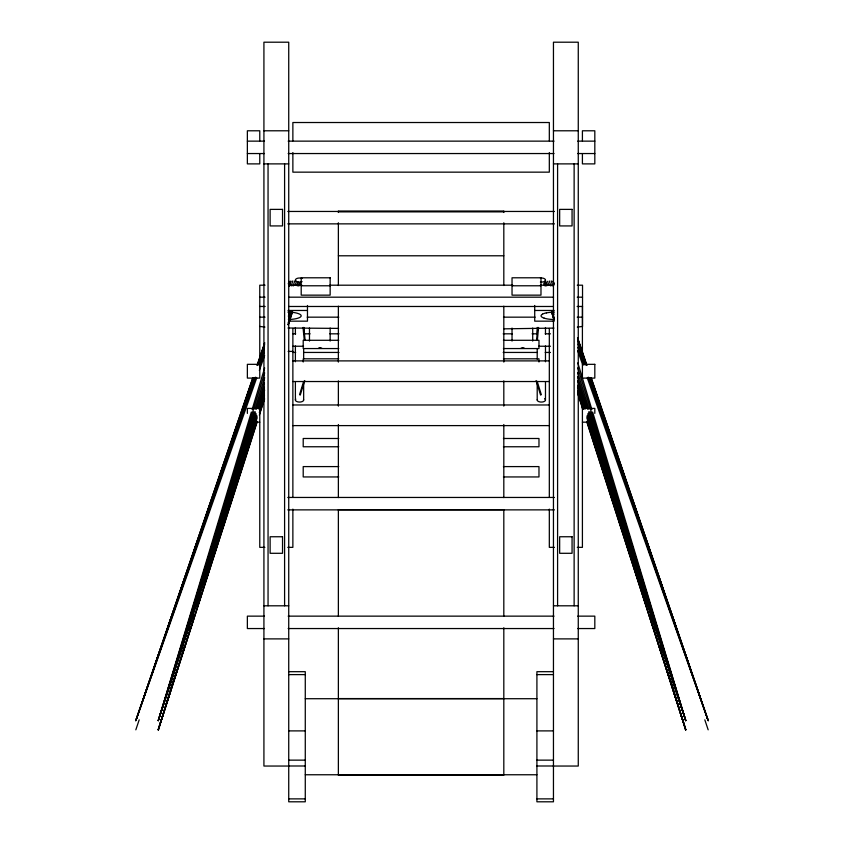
<?xml version="1.0" encoding="UTF-8"?>
<svg xmlns="http://www.w3.org/2000/svg" width="844" height="844" viewBox="0 0 844 844"><rect width="100%" height="100%" fill="white"/><g stroke="black" fill="none" stroke-linecap="round" stroke-linejoin="round"><path stroke-width="1.27" d="M536.531 340.385L537.744 327.461M537.354 340.396L538.567 327.461M256.47 421.251L158.271 720.607L251.375 412.009M252.134 409.488L264.668 367.921M289.376 286.042L290.895 281.01L289.144 285.968M257.346 421.388L158.271 729.828L173.642 679.462M257.125 417.917L158.271 720.607L264.647 372.869M291.243 285.937L292.784 280.894M257.103 416.06L158.271 720.607L254.149 411.629M254.93 409.118L264.668 377.722M293.121 286.032L294.683 281.01M256.787 422.38L158.271 729.828L176.196 671.898M198.414 600.116L199.585 596.339M299.536 394.686L303.671 381.351M300.242 395.108L304.758 380.56M256.544 415.142L158.271 720.607L255.373 411.851M256.165 409.34L264.446 382.986M295.242 285.082L296.423 281.316M225.148 520.031L158.271 729.828L184.636 645.628M189.362 630.552L190.544 626.775M158.271 729.828L194.774 614.411M197.158 606.889L201.526 593.089M204.702 583.056L208.268 571.768M212.234 559.224L217.393 542.914M219.778 535.381L221.761 529.114M158.271 720.607L256.048 413.444M257.652 408.433L264.436 387.122M296.761 285.567L297.964 281.801M227.553 512.487L241.173 469.781M241.975 467.259L256.386 422.042M258.559 408.886L264.605 390.107M288.363 316.247L289.977 311.236M298.037 286.2L299.24 282.445M259.604 413.592L263.623 401.048M288.152 324.497L292.172 311.953M259.361 415.121L264.594 398.822M288.353 324.845L292.383 312.312M259.541 408.538L264.425 393.504M288.426 319.559L290.863 312.037M299.409 285.726L300.221 283.215M259.583 410.416L264.478 395.403M288.173 322.862L291.855 311.605M259.34 412.484L264.13 397.682M288.099 324.813L292.446 311.32M135.831 729.828L139.186 719.816M256.724 377.869L135.831 720.607L252.831 377.627M257.082 365.157L264.742 342.706M255.711 377.141L135.831 720.607L252.978 377.922M257.241 365.463L264.552 343.529M254.508 377.521L135.831 720.607L252.736 379.378M258.285 363.194L264.678 344.51M135.831 720.607L253.411 378.291M258.116 364.597L264.531 345.934M258.802 365.093L264.394 348.931M259.614 365.937L264.394 352.254M288.279 283.806L289.154 281.316M259.351 370.421L264.615 355.514M318.61 348.034L321.659 348.034M521.159 348.034L524.208 348.034M320.488 348.118L319.771 348.118M523.048 348.118L522.331 348.118M577.349 327.082L582.529 326.438L582.529 285.198L577.264 285.198M582.529 306.456L577.138 306.477M504.09 328.843L553.959 328.094M263.919 130.788L288.732 130.788M553.453 130.788L578.267 130.788M247.366 141.138L264.478 141.138M288.163 141.138L554.023 141.138M577.707 141.138L594.82 141.138M247.366 153.545L264.478 153.545M288.163 153.545L554.023 153.545M577.707 153.545L594.82 153.545M263.919 163.884L288.732 163.884M553.453 163.884L578.267 163.884M287.783 211.454L339.003 211.454M503.182 211.454L554.402 211.454M338.37 211.865L503.815 211.865M287.783 223.86L554.402 223.86M338.37 255.795L503.815 255.785M265.048 285.198L259.773 285.198L259.773 358.784M288.764 285.198L301.93 285.198M329.603 285.198L512.709 285.198M540.371 285.198L553.548 285.198M301.202 285.778L330.152 285.778M512.034 285.778L540.983 285.778M259.773 297.183L265.048 297.183M288.764 297.183L553.548 297.183M577.264 297.183L582.529 297.183M265.164 306.477L259.773 306.456M288.859 306.477L553.453 306.477M288.026 310.465L307.469 310.465M534.716 310.465L554.16 310.465M259.773 317.165L265.048 317.165M307.205 317.165L338.824 317.165M503.488 317.165L535.107 317.165M577.264 317.165L582.529 317.165M289.323 321.163L307.469 321.163L307.469 305.475M554.16 321.163L534.716 321.163L534.716 305.475M293.037 333.823L295.664 333.823M304.853 333.823L310.107 333.823M329.814 333.823L339.003 333.823M503.182 333.823L512.371 333.823M532.079 333.823L537.333 333.823M545.213 333.823L550.467 333.823M338.771 340.29L303.207 340.29L303.207 348.561L338.771 348.561M503.414 340.29L538.978 340.29L538.978 348.561L503.414 348.561M293.037 346.24L303.545 346.24M538.641 346.24L550.467 346.24M288.142 351.41L292.868 351.41M293.037 352.444L295.664 352.444M303.545 352.444L339.003 352.444M503.182 352.444L537.333 352.444M545.213 352.444L550.467 352.444M338.771 358.816L303.207 358.816L303.207 362.002M503.414 358.816L538.978 358.816L538.978 362.002M292.868 360.894L549.317 360.894M292.868 381.53L549.317 381.53M292.868 404.972L549.317 404.972M582.413 408.412L594.82 408.412L594.82 413.412M254.814 422.169L259.773 422.169M582.413 422.169L588.616 422.169M292.868 425.608L549.317 425.608M338.771 438.49L303.207 438.49L303.207 446.761L338.771 446.761M503.414 438.49L538.978 438.49L538.978 446.761L503.414 446.761M338.771 466.595L303.207 466.595L303.207 476.944L338.771 476.944M503.414 466.595L538.978 466.595L538.978 476.944L503.414 476.944M287.783 497.454L554.402 497.454M287.783 509.871L554.402 509.871M264.868 547.355L259.773 547.355L259.773 408.412L247.366 408.412L247.366 413.412M287.772 547.355L292.868 547.355L292.868 509.111M554.413 547.355L549.317 547.355L549.317 509.111M577.317 547.355L582.413 547.355L582.413 406.249M263.919 605.802L288.732 605.802M553.453 605.802L578.267 605.802M264.478 616.141L247.366 616.141L247.366 628.548L264.478 628.548M288.163 616.141L554.023 616.141M577.707 616.141L594.82 616.141L594.82 628.548L577.707 628.548M288.163 628.548L554.023 628.548M263.919 638.887L288.732 638.887M553.453 638.887L578.267 638.887M288.732 671.687L305.275 671.687L305.275 801.8L288.732 801.8L288.732 42.2L263.919 42.2L263.919 766.046L288.732 766.046M553.453 671.687L536.911 671.687L536.911 801.8L553.453 801.8L553.453 42.2L578.267 42.2L578.267 766.046L553.453 766.046M288.732 674.609L305.275 674.609M536.911 674.609L553.453 674.609M338.37 698.579L503.815 698.579M305.275 698.716L536.911 698.716M288.732 730.893L305.275 730.893M536.911 730.893L553.453 730.893M288.732 760.138L305.275 760.138M536.911 760.138L553.453 760.138M288.732 765.993L305.275 765.993M536.911 765.993L553.453 765.993M305.275 774.76L536.911 774.76M288.732 798.878L305.275 798.878M536.911 798.878L553.453 798.878M288.015 328.01L338.581 328.4M259.773 326.438L264.932 327.082M708.169 729.828L704.814 719.816M553.981 283.489L553.105 281.01L554.244 284.787M577.634 350.545L582.898 365.452M587.276 377.869L708.169 720.607L591.169 377.627M577.866 347.274L583.953 364.692M588.289 377.141L708.169 720.607L591.022 377.922M577.887 343.962L585.198 365.093M589.492 377.521L708.169 720.607L591.264 379.378M577.76 340.955L585.884 364.597M590.589 378.291L708.169 720.607M577.56 337.716L586.918 365.157M577.75 338.549L586.759 365.463M577.612 339.531L585.715 363.194M551.786 312.28L554.255 319.802M578.087 392.449L583.426 408.728M587.529 421.251L685.729 720.607L592.625 412.009M552.145 311.605L554.191 317.861M577.887 390.403L584.016 409.161M586.875 417.917L685.729 720.607L577.813 367.836M551.554 311.32L554.023 318.832M577.813 391.426L583.563 408.95M587.667 421.462L685.729 720.607L589.851 411.629M543.779 283.215L544.591 285.726M553.136 312.037L553.949 314.548M577.539 387.238L584.459 408.538M586.896 416.06L685.729 720.607L588.627 411.851M544.76 282.445L545.962 286.2M577.792 385.107L585.441 408.886M587.456 415.142L685.729 720.607L587.951 413.444M551.617 312.312L554.033 319.834M577.792 393.81L582.624 408.855M586.654 421.388L685.729 729.828L670.358 679.462M579.206 395.657L580.398 399.423M587.614 422.042L602.025 467.259M602.827 469.781L616.447 512.487M618.852 520.031L685.729 729.828L667.804 671.898M551.828 311.953L554.234 319.475M577.56 392.26L582.793 408.57M587.213 422.38L685.729 729.828L659.364 645.628M546.036 281.801L547.239 285.567M577.57 380.855L586.348 408.433M622.239 529.114L624.222 535.381M626.607 542.914L631.766 559.224M635.732 571.768L639.298 583.056M642.474 593.089L646.842 606.889M649.226 614.411L685.729 729.828M547.577 281.316L548.758 285.082M577.581 376.709L587.835 409.34M653.456 626.775L654.638 630.552M549.317 281.01L550.879 286.032M577.771 372.7L589.07 409.118M537.185 381.351L541.321 394.686M536.088 380.56L540.603 395.108M644.415 596.339L645.586 600.116M551.216 280.894L552.757 285.937M577.813 362.878L591.866 409.488M303.861 327.461L305.127 340.385M303.028 327.461L304.294 340.396M582.413 140.98L582.413 130.788L594.82 130.788L594.82 163.884L582.413 163.884L582.413 153.703M582.413 306.034L582.413 353.509M574.131 163.884L574.131 605.802M557.589 163.884L557.589 605.802M549.317 140.811L549.317 122.517L292.868 122.517L292.868 140.811M549.317 152.564L549.317 172.155L292.868 172.155L292.868 152.564M549.317 328.453L549.317 497.243M540.392 278.035A4.136 2.068 0 0 1 545.477 280.05L545.477 282.698M545.477 327.514L545.477 334.097M545.477 345.966L545.477 361.781M545.477 381.551L545.477 400.003M537.206 327.514L537.206 334.097M537.206 348.604L537.206 359.143M537.206 381.551L537.206 400.003M532.712 328.042L532.712 341.071M512.034 328.042L512.034 341.071M503.815 212.488L503.815 211.032L338.37 211.032L338.37 212.488M503.815 222.774L503.815 285.525M503.815 306.172L503.815 362.076M503.815 380.897L503.815 406.122M503.815 424.521L503.815 497.601M503.815 616.247L503.815 509.723L338.37 509.723L338.37 616.247M503.815 627.757L503.815 775.182L338.37 775.182L338.37 627.757M338.37 222.774L338.37 285.525M338.37 306.172L338.37 362.076M338.37 380.897L338.37 406.122M338.37 424.521L338.37 497.601M330.152 328.042L330.152 341.071M309.474 328.042L309.474 341.071M303.661 327.514L303.661 331.46M303.661 348.604L303.661 359.143M303.661 381.551L303.661 400.003M295.389 327.514L295.389 334.097M295.389 345.966L295.389 361.781M295.389 381.551L295.389 400.003M292.868 328.453L292.868 497.243M284.597 163.884L284.597 605.802M268.054 163.884L268.054 605.802M259.773 140.98L259.773 130.788L247.366 130.788L247.366 163.884L259.773 163.884L259.773 153.703M290.093 319.454A14.422 3.735 0 0 0 295.822 318.726A14.548 3.766 0 0 0 299.726 317.46A14.422 3.735 0 0 0 298.027 313.483A14.548 3.766 0 0 0 293.09 312.417M287.878 312.101A14.422 3.735 0 0 1 293.132 312.47M554.35 319.549A14.422 3.735 0 0 1 549.096 319.18A14.548 3.766 0 0 1 544.169 318.156M544.211 318.167A14.422 3.735 0 0 1 542.502 314.19M546.406 312.924A14.422 3.735 0 0 1 554.35 312.111M542.46 314.137A14.548 3.766 0 0 1 546.406 312.86M302.11 281.674A4.114 2.057 0 0 1 296.951 281.674M296.318 281.358A4.114 2.057 0 0 1 296.613 278.615A4.114 2.057 0 0 1 302.099 278.457M303.545 399.528A4.136 2.068 0 0 1 299.061 402.06A4.136 2.068 0 0 1 295.801 399.085M545.477 280.05A4.136 2.068 0 0 1 540.392 282.065M544.57 398.706A4.136 2.068 0 0 1 542.249 402.029A4.136 2.068 0 0 1 537.312 399.528M282.529 209.386L270.122 209.386L270.122 225.928L282.529 225.928L282.529 209.386M572.063 209.386L559.656 209.386L559.656 225.928L572.063 225.928L572.063 209.386M330.152 277.792L301.202 277.792L301.202 295.147L330.152 295.147L330.152 277.792M540.983 277.792L512.034 277.792L512.034 295.147L540.983 295.147L540.983 277.792M259.773 364.334L247.366 364.334L247.366 378.091L259.773 378.091L259.773 364.334M594.82 364.334L582.413 364.334L582.413 378.091L594.82 378.091L594.82 364.334M282.529 536.752L270.122 536.752L270.122 553.295L282.529 553.295L282.529 536.752M572.063 536.752L559.656 536.752L559.656 553.295L572.063 553.295L572.063 536.752"/></g></svg>
